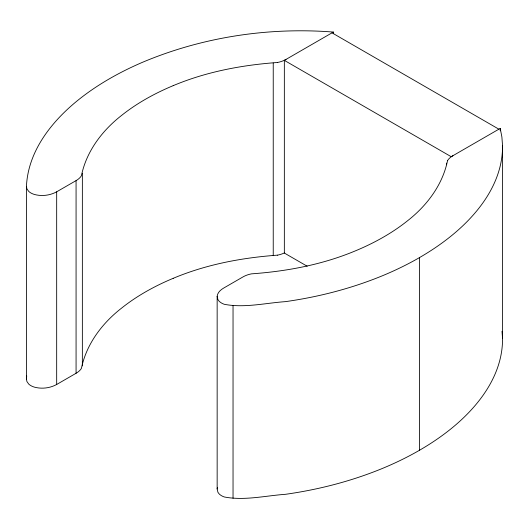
<?xml version="1.0" encoding="UTF-8"?>
<svg xmlns="http://www.w3.org/2000/svg" width="529" height="529" viewBox="0 0 529 529"><rect width="100%" height="100%" fill="white"/><g stroke="black" fill="none" stroke-linecap="round" stroke-linejoin="round"><path stroke-width="0.79" d="M307.164 266.219L284.344 253.047L284.344 60.372L451.204 156.703L500.229 128.402L501.889 137.004L502.55 145.786L502.55 338.461C502.808 376.496 476.841 408.699 448.222 431.003A297.219 171.594 0 0 1 419.418 450.305A296.908 171.422 0 0 1 381.316 468.892C350.608 481.39 318.26 489.689 285.448 494.311C265.3 495.733 244.372 500.864 224.289 496.969A14.528 8.391 0 0 1 218.966 493.702L217.902 492.221L217.154 488.975L217.154 296.3C217.512 292.61 220.527 289.918 223.542 288.146L242.93 276.951A22.198 12.815 0 0 1 251.434 273.857C287.075 271.311 322.69 264.606 355.759 250.706A228.475 131.906 0 0 0 383.664 236.985A228.475 131.906 0 0 0 407.429 220.871C426.81 205.774 442.535 184.991 447.547 160.644M502.55 145.786C502.808 183.821 476.841 216.024 448.222 238.328A297.219 171.594 0 0 1 419.418 257.63A296.908 171.422 0 0 1 381.316 276.217C350.608 288.715 318.26 297.014 285.448 301.636C265.3 303.057 244.372 308.189 224.289 304.294A14.528 8.391 0 0 1 218.966 301.027L217.902 299.546L217.154 296.3M173.208 278.32A228.601 131.986 0 0 0 121.538 308.156C102.143 323.239 86.425 344.035 81.413 368.376A22.198 12.815 0 0 1 76.057 373.282L56.676 384.484C49.957 388.167 41.758 389.159 34.372 387.129A14.528 8.391 0 0 1 28.705 384.054L26.906 381.502L26.45 379.002L26.45 186.327C28.044 151.446 51.267 121.941 77.346 100.722A297.225 171.601 0 0 1 142.975 62.098C202.792 36.977 268.758 27.019 333.369 32.064L333.369 33.711M26.45 379.002L26.708 375.98M217.154 488.975L217.472 487.328M26.45 186.327L26.906 188.827L28.705 191.379A14.528 8.391 0 0 0 34.372 194.454C41.758 196.484 49.957 195.492 56.676 191.809L76.07 180.614A22.198 12.815 0 0 0 81.426 175.707C86.406 151.347 102.163 130.577 121.531 115.474A228.601 131.986 0 0 1 173.208 85.645M284.344 60.372L333.369 32.064M173.201 85.645C206.27 71.739 241.885 65.054 277.52 62.482M173.201 278.32C206.27 264.414 241.885 257.729 277.52 255.157M332.02 32.844L498.88 129.182M502.008 331.28L502.55 338.461M500.229 128.402L500.229 130.808M446.595 163.117L446.595 164.724M419.424 257.63L419.424 450.305M273.235 63.03L273.235 255.705M233.038 305.597L233.038 498.272M82.359 173.228L82.359 365.903M76.07 180.614L76.07 373.289M56.676 191.809L56.676 384.484M286.017 59.387A22.198 12.815 0 0 1 277.52 62.488M284.681 252.783A22.198 12.815 0 0 1 277.52 255.163M447.534 160.644A22.198 12.815 0 0 1 452.903 155.738"/></g></svg>
